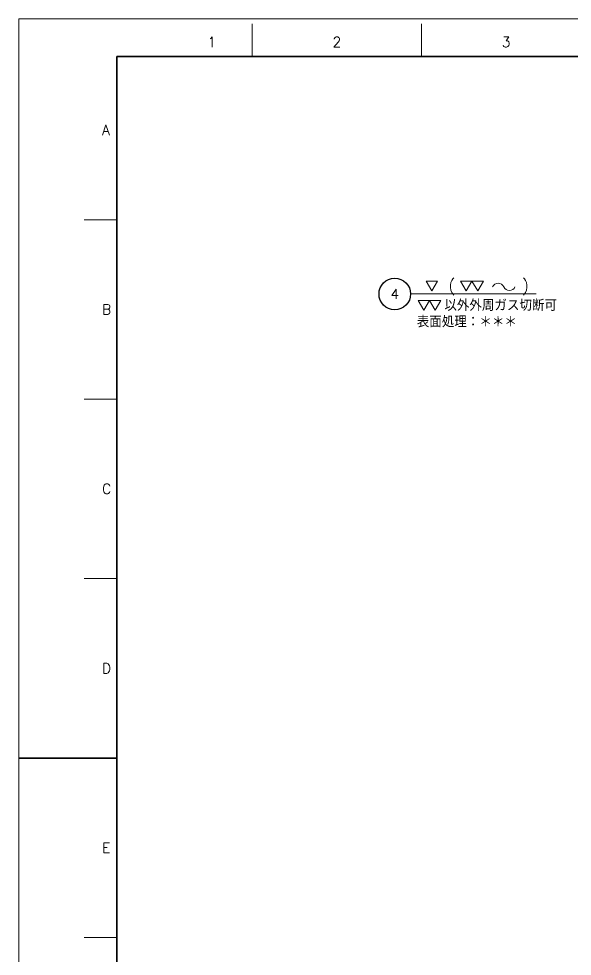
# Model space of a CAD drawing. Header units: millimetres. Extents: x 0 to 3313, y -19 to 2332.
# Drawn here: x 0 to 876, y 848 to 2332 of the extents above; entities that cross this region are included whole.
import ezdxf
from ezdxf.entities.mleader import LeaderData, LeaderLine
from ezdxf.enums import TextEntityAlignment as Align
from ezdxf.math import Vec2, Vec3

# ---------------------------------------------------------------- set-up
doc = ezdxf.new("R2010")
doc.units = ezdxf.units.MM
doc.header["$LTSCALE"] = 1.6
for name, color, linetype, lineweight in [('07_TEXT', 3, 'Continuous', 13), ('08_DIM', 3, 'Continuous', 13), ('90_FRAME', 5, 'Continuous', 35)]:
    doc.layers.add(name, color=color, linetype=linetype, lineweight=lineweight)
doc.layers.add('91_BLANK', color=5, linetype='Continuous', lineweight=0, plot=False)
doc.styles.add('KSS_TXT', font='txt.shx', dxfattribs={"bigfont": 'extfont2.shx'})
doc.styles.get("Standard").update_dxf_attribs({"font": 'txt.shx', "bigfont": 'extfont2.shx'})

# ---------------------------------------------------------------- blocks, each defined once
blk = doc.blocks.new('AM_BALLOON1')
at = {"transparency": 16777216}
blk.add_circle((0, 0), 5, dxfattribs=at)
blk.add_attdef('B_NUMBER', text='', height=3, dxfattribs=at).set_placement((0, 0), align=Align.MIDDLE_CENTER)
blk = doc.blocks.new('_OPEN')
at = {"color": 0, "linetype": 'ByBlock'}
for p, q in [((-1, 0.17), (0, 0)), ((0, 0), (-1, -0.17)), ((0, 0), (-1, 0))]:
    blk.add_line(p, q, dxfattribs=at)
blk = doc.blocks.new('p1ba05')
for centre, start, end in [((-2.95, 0.29), 24.2276, 155.5758), ((0, 1.62), 204.2276, 335.5758)]:
    blk.add_arc(centre, 1.62, start, end)
blk = doc.blocks.new('p1ba01')
for p, q in [((0, 0), (-1.5, 2.6)), ((-1.5, 2.6), (1.5, 2.6)), ((1.5, 2.6), (0, 0))]:
    blk.add_line(p, q)
blk = doc.blocks.new('p1ba02')
for p, q in [((-1.5, 2.6), (1.5, 2.6)), ((0, 0), (-1.5, 2.6)), ((1.5, 2.6), (0, 0)), ((3, 0), (1.5, 2.6)), ((1.5, 2.6), (4.5, 2.6)), ((4.5, 2.6), (3, 0))]:
    blk.add_line(p, q)

msp = doc.modelspace()

# ---------------------------------------------------------------- linework, layer by layer
at = {"layer": '08_DIM'}
msp.add_line((620.081, 1896.129), (818.715, 1896.129), dxfattribs=at)
at = {"layer": '90_FRAME', "color": 4, "lineweight": 13}
for p, q in [((369.502, 2271.831), (369.502, 2323.679)), ((637.235, 2271.831), (637.235, 2323.679)), ((155.384, 2013.69), (103.536, 2013.69)), ((155.384, 1729.701), (103.536, 1729.701)), ((155.384, 1445.713), (103.536, 1445.713)), ((155.384, 877.735), (103.536, 877.735))]:
    msp.add_line(p, q, dxfattribs=at)
at = {"layer": '90_FRAME'}
msp.add_line((0, 1161.724), (155.384, 1161.724), dxfattribs=at)
msp.add_lwpolyline([(155.384, 51.616), (3260.956, 51.616), (3260.956, 2271.831), (155.384, 2271.831)], close=True, dxfattribs=at)
at = {"layer": '91_BLANK'}
msp.add_lwpolyline([(0, 0), (3312.803, 0), (3312.803, 2331.679), (0, 2331.679)], close=True, dxfattribs=at)

# ---------------------------------------------------------------- block references
at = {"layer": '08_DIM', "xscale": 6, "yscale": 6, "zscale": 6}
for name, p in [('p1ba01', (653.493, 1900.898)), ('p1ba02', (708.191, 1900.898)), ('p1ba05', (776.369, 1901.6)), ('p1ba02', (640.823, 1870.349))]:
    msp.add_blockref(name, p, dxfattribs=at)

# ---------------------------------------------------------------- texts
at = {"layer": '07_TEXT', "style": 'KSS_TXT'}
msp.add_text('(      )', height=18, dxfattribs=at).set_placement((680.105, 1900.447))
at = {"layer": '08_DIM', "style": 'KSS_TXT'}
for s, p in [('以外外周ガス切断可', (673.462, 1869.295)), ('表面処理：＊＊＊', (629.807, 1843.314))]:
    msp.add_text(s, height=18, dxfattribs=at).set_placement(p)
at = {"layer": '90_FRAME', "color": 0, "lineweight": 13, "style": 'KSS_TXT'}
for s, p in [('1', (305.507, 2282.158)), ('2', (503.368, 2282.158)), ('3', (771.102, 2282.158))]:
    msp.add_text(s, height=16, dxfattribs=at).set_placement(p, align=Align.BOTTOM_CENTER)
for s, p in [('A', (131.829, 2155.685)), ('B', (131.829, 1871.696)), ('C', (131.829, 1587.707)), ('D', (131.829, 1303.718)), ('E', (131.829, 1019.729))]:
    msp.add_text(s, height=16, dxfattribs=at).set_placement(p, align=Align.MIDDLE_LEFT)

# ---------------------------------------------------------------- leaders
at = {"layer": '08_DIM'}
ml = msp.add_multileader_block('Standard', dxfattribs=at)
ml.set_content('AM_BALLOON1', color=256, scale=5)
ml.set_attribute('B_NUMBER', '4', width=0)
ml.set_leader_properties(color=256, linetype='ByLayer', lineweight=-1)
ml.set_arrow_properties(name='OPEN')
ml.build(insert=Vec2(0, 0))
ml.multileader.update_dxf_attribs({"leader_type": 0, "has_dogleg": 0, "text_right_attachment_type": 6, "dogleg_length": 0, "arrow_head_size": 10, "scale": 2.5, "block_connection_type": 1})
ctx = ml.context
ctx.base_point, ctx.scale, ctx.char_height, ctx.arrow_head_size, ctx.landing_gap_size, ctx.plane_origin = Vec3(595.046, 1896.162), 2.5, 20, 10, 10, Vec3(595.046, 1896.162)
ctx.right_attachment, ctx.attachment_type = 6, 1
ctx.block.insert = Vec3(595.046, 1896.162)

doc.saveas('drawing.dxf')
